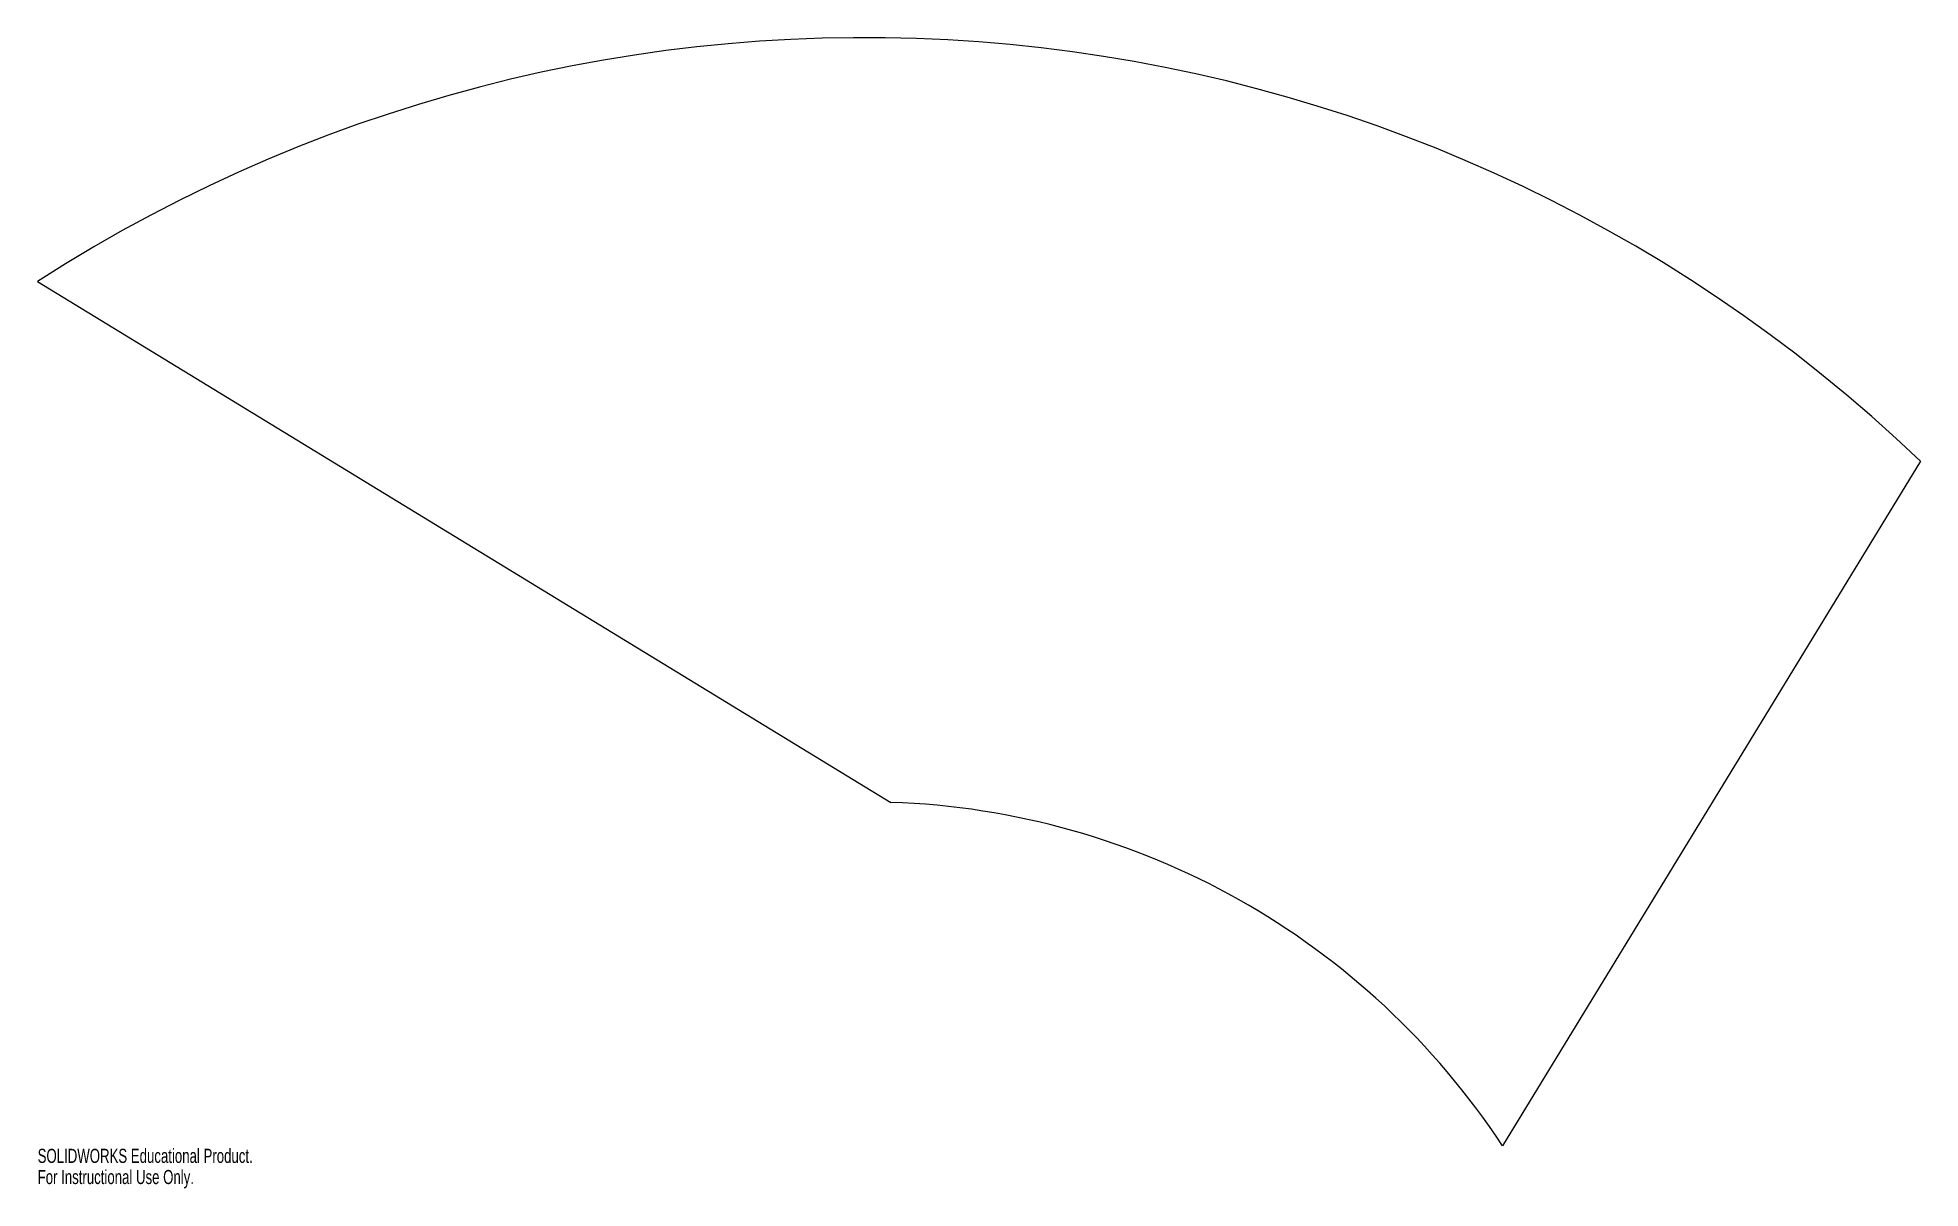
# Model space of a CAD drawing. Header units: millimetres. Extents: x -284 to 361, y 129 to 523.
import ezdxf

# ---------------------------------------------------------------- set-up
doc = ezdxf.new("R2010")
doc.units = ezdxf.units.MM
doc.styles.add('SLDTEXTSTYLE0', font='TXT', dxfattribs={"width": 0.7})

msp = doc.modelspace()

# ---------------------------------------------------------------- linework, layer by layer
at = {"color": 7, "linetype": 'Continuous', "lineweight": 25}
for p, q in [((-283.55, 439.46), (8.81, 261.03)), ((361.5, 377.95), (218.31, 143.36))]:
    msp.add_line(p, q, dxfattribs=at)
for radius, start, end in [(523, 46.27489, 122.83093), (261.18, 33.29098, 88.0673)]:
    msp.add_arc((0, 0), radius, start, end, dxfattribs=at)

# ---------------------------------------------------------------- texts
at = {"color": 7, "linetype": 'Continuous', "char_height": 4.8336, "attachment_point": 1, "style": 'SLDTEXTSTYLE0'}
for s, insert in [('SOLIDWORKS Educational Product.', (-283.55, 142.34)), ('For Instructional Use Only.', (-283.55, 135.09))]:
    msp.add_mtext(s, dxfattribs=dict(at, insert=insert))

doc.saveas('drawing.dxf')
